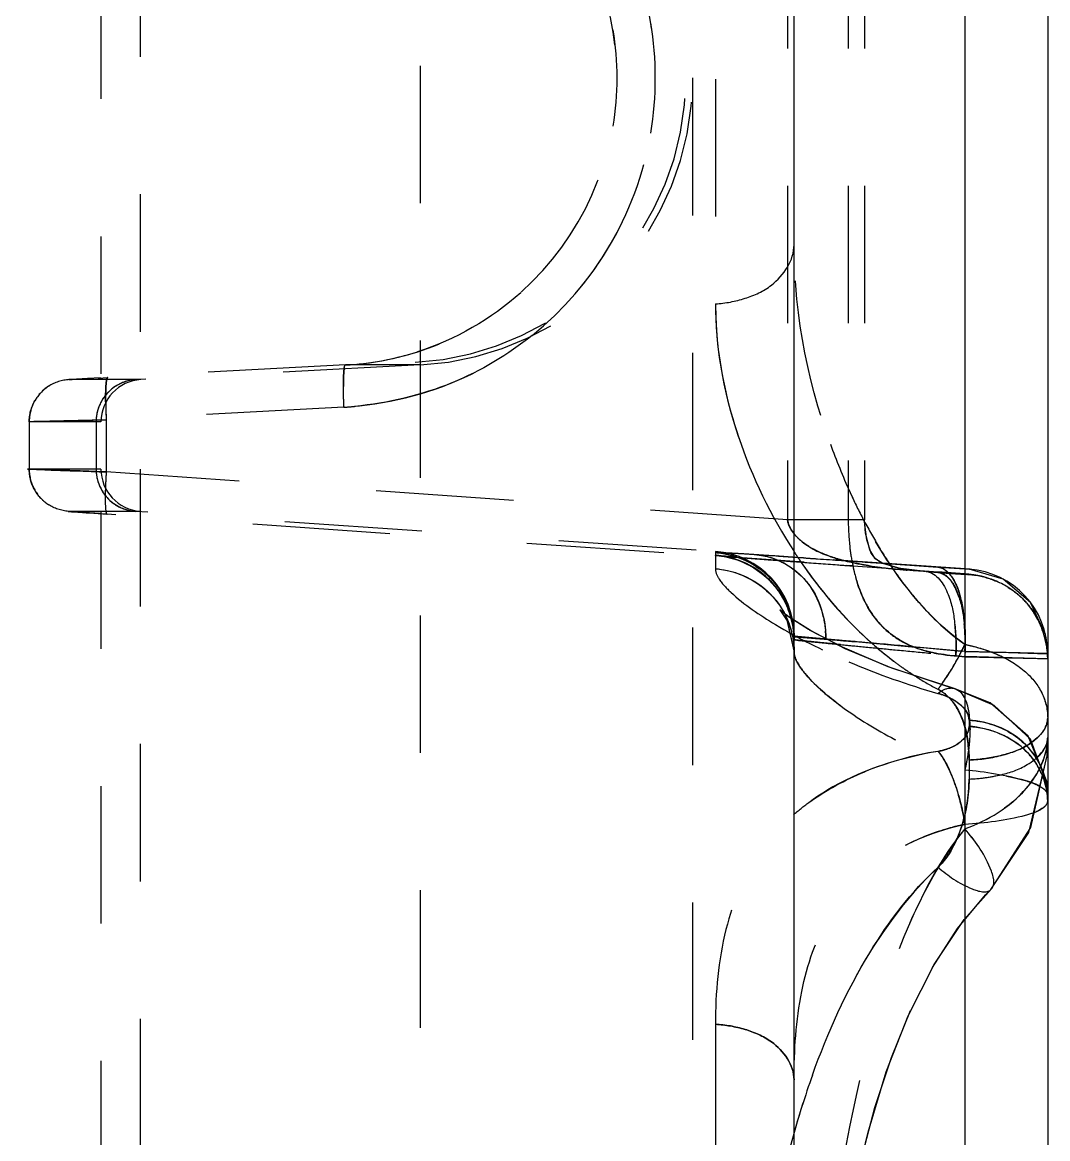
# Model space of a CAD drawing. Header units: millimetres. Extents: x 1572 to 4063, y -10865 to -3081.
# Drawn here: x 2445.87 to 2458.06, y -6421.56 to -6408.29 of the extents above; entities that cross this region are included whole.
import ezdxf

# ---------------------------------------------------------------- set-up
doc = ezdxf.new("R2010")
doc.units = ezdxf.units.MM
doc.header["$LTSCALE"] = 16.335
doc.linetypes.add('HIDDEN', pattern=[0.2, 0.1, -0.1])
doc.layers.get('0').update_dxf_attribs({"linetype": 'CONTINUOUS'})
doc.layers.add('DEFAULT_2', color=8, linetype='HIDDEN')

msp = doc.modelspace()

# ---------------------------------------------------------------- linework, layer by layer
at = {"color": 7, "linetype": 'Continuous'}
for p, q in [((2455.049, -6544.42), (2455.049, -6263.588)), ((2457.079, -6382.781), (2457.079, -6529.595)), ((2458.064, -6384.331), (2458.064, -6528.046))]:
    msp.add_line(p, q, dxfattribs=at)
at = {"layer": 'DEFAULT_2', "color": 8, "linetype": 'HIDDEN'}
for p, q in [((2454.97, -6403.701), (2454.97, -6414.205)), ((2455.692, -6403.701), (2455.692, -6414.205)), ((2455.887, -6403.701), (2455.887, -6414.205)), ((2447.275, -6403.802), (2447.275, -6484.455)), ((2446.808, -6404.303), (2446.808, -6483.953)), ((2450.605, -6405.541), (2450.604, -6482.715)), ((2454.114, -6405.7), (2454.114, -6411.638)), ((2453.843, -6408.953), (2453.843, -6479.303)), ((2449.715, -6412.365), (2446.889, -6412.514)), ((2450.605, -6412.365), (2447.226, -6412.539)), ((2450.605, -6412.365), (2449.715, -6412.365)), ((2447.284, -6412.539), (2446.43, -6412.539)), ((2446.648, -6412.527), (2446.519, -6412.534)), ((2446.804, -6412.518), (2446.648, -6412.527)), ((2446.775, -6412.52), (2446.889, -6412.514)), ((2449.696, -6412.867), (2446.871, -6413.016)), ((2445.954, -6413.041), (2446.871, -6413.016)), ((2446.008, -6413.039), (2445.954, -6413.041)), ((2445.955, -6413.041), (2445.955, -6413.603)), ((2446.808, -6413.041), (2445.955, -6413.041)), ((2446.2, -6413.034), (2446.008, -6413.039)), ((2446.871, -6413.016), (2446.2, -6413.034)), ((2446.75, -6413.041), (2446.75, -6413.603)), ((2446.871, -6413.016), (2446.871, -6413.637)), ((2446.808, -6413.603), (2445.955, -6413.603)), ((2446.502, -6413.624), (2446.785, -6413.634)), ((2446.785, -6413.634), (2446.871, -6413.637)), ((2454.97, -6414.205), (2446.871, -6413.637)), ((2447.275, -6414.105), (2446.422, -6414.105)), ((2446.634, -6414.121), (2446.724, -6414.127)), ((2446.724, -6414.127), (2446.88, -6414.138)), ((2446.88, -6414.138), (2446.805, -6414.133)), ((2456.761, -6414.827), (2446.88, -6414.138)), ((2457.142, -6414.794), (2447.217, -6414.105)), ((2455.887, -6414.205), (2454.97, -6414.205)), ((2455.898, -6414.364), (2455.887, -6414.205)), ((2455.949, -6414.564), (2455.898, -6414.364)), ((2455.967, -6414.602), (2455.912, -6414.443)), ((2454.114, -6414.583), (2454.114, -6414.787)), ((2454.182, -6414.635), (2454.176, -6414.634)), ((2454.433, -6414.656), (2454.238, -6414.64)), ((2454.321, -6414.647), (2454.283, -6414.644)), ((2455.168, -6414.711), (2454.437, -6414.656)), ((2454.862, -6414.638), (2455.034, -6414.65)), ((2455.034, -6414.65), (2455.162, -6414.658)), ((2455.162, -6414.658), (2455.034, -6414.65)), ((2456.008, -6414.662), (2455.949, -6414.564)), ((2456.019, -6414.673), (2455.967, -6414.602)), ((2456.084, -6414.716), (2456.014, -6414.666)), ((2455.021, -6414.7), (2454.848, -6414.687)), ((2455.74, -6414.753), (2455.676, -6414.749)), ((2455.893, -6414.708), (2456.088, -6414.721)), ((2456.76, -6414.768), (2455.893, -6414.708)), ((2456.104, -6414.725), (2456.019, -6414.673)), ((2456.088, -6414.721), (2456.759, -6414.768)), ((2456.288, -6414.78), (2456.094, -6414.719)), ((2456.309, -6414.784), (2456.104, -6414.725)), ((2456.61, -6414.821), (2456.288, -6414.78)), ((2456.61, -6414.821), (2456.309, -6414.784)), ((2456.759, -6414.768), (2456.953, -6414.781)), ((2456.952, -6414.781), (2456.76, -6414.768)), ((2457.129, -6414.794), (2456.952, -6414.781)), ((2456.953, -6414.781), (2457.014, -6414.786)), ((2457.014, -6414.786), (2457.081, -6414.79)), ((2457.081, -6414.79), (2457.129, -6414.794)), ((2457.536, -6414.912), (2457.129, -6414.794)), ((2456.76, -6414.827), (2456.492, -6414.808)), ((2456.62, -6414.822), (2456.759, -6414.831)), ((2457.129, -6414.855), (2457.129, -6414.855)), ((2457.858, -6415.187), (2457.536, -6414.912)), ((2458.038, -6415.57), (2457.858, -6415.187)), ((2454.978, -6415.355), (2454.922, -6415.312)), ((2454.969, -6415.348), (2454.943, -6415.328)), ((2455.221, -6415.511), (2454.971, -6415.35)), ((2455.243, -6415.523), (2454.978, -6415.355)), ((2455.049, -6415.585), (2457.079, -6415.77)), ((2455.623, -6415.721), (2455.232, -6415.516)), ((2455.657, -6415.738), (2455.243, -6415.523)), ((2458.064, -6415.796), (2458.038, -6415.57)), ((2455.602, -6415.689), (2455.541, -6415.683)), ((2456.169, -6415.955), (2455.623, -6415.721)), ((2457.079, -6415.771), (2456.415, -6415.711)), ((2456.212, -6415.971), (2455.657, -6415.738)), ((2456.972, -6415.824), (2457.079, -6415.834)), ((2457.079, -6415.834), (2456.972, -6415.824)), ((2458.064, -6415.796), (2457.079, -6415.77)), ((2457.079, -6415.77), (2457.597, -6415.784)), ((2458.064, -6415.796), (2457.079, -6415.771)), ((2457.079, -6415.771), (2457.597, -6415.784)), ((2458.064, -6415.857), (2457.079, -6415.829)), ((2457.079, -6415.829), (2457.597, -6415.843)), ((2458.064, -6415.858), (2457.079, -6415.834)), ((2457.079, -6415.834), (2457.597, -6415.847)), ((2457.597, -6415.784), (2457.942, -6415.793)), ((2457.597, -6415.784), (2457.942, -6415.793)), ((2457.597, -6415.843), (2457.942, -6415.853)), ((2457.597, -6415.847), (2457.942, -6415.855)), ((2457.942, -6415.793), (2458.064, -6415.796)), ((2457.942, -6415.793), (2458.064, -6415.796)), ((2457.942, -6415.853), (2458.064, -6415.857)), ((2457.942, -6415.855), (2458.064, -6415.858)), ((2456.868, -6416.186), (2456.169, -6415.955)), ((2456.953, -6416.21), (2456.212, -6415.971)), ((2456.953, -6416.21), (2456.868, -6416.186)), ((2457.38, -6416.382), (2456.953, -6416.21)), ((2457.429, -6416.411), (2456.953, -6416.21)), ((2457.833, -6416.779), (2457.38, -6416.382)), ((2457.859, -6416.815), (2457.429, -6416.411)), ((2457.129, -6416.587), (2457.129, -6416.661)), ((2458.052, -6417.315), (2457.833, -6416.779)), ((2458.056, -6417.01), (2458.064, -6416.794)), ((2458.056, -6417.346), (2457.859, -6416.815)), ((2457.839, -6417.922), (2458.056, -6417.01)), ((2457.864, -6417.862), (2458.055, -6417.024)), ((2457.129, -6417.061), (2457.129, -6417.287)), ((2458.064, -6417.473), (2458.052, -6417.315)), ((2458.064, -6417.474), (2458.056, -6417.346)), ((2457.389, -6418.6), (2457.839, -6417.922)), ((2457.392, -6418.598), (2457.864, -6417.862)), ((2457.072, -6418.957), (2457.391, -6418.598)), ((2457.325, -6418.665), (2457.391, -6418.598)), ((2457.389, -6418.6), (2457.391, -6418.598)), ((2457.391, -6418.598), (2457.392, -6418.598)), ((2454.114, -6420.202), (2454.114, -6468.054))]:
    msp.add_line(p, q, dxfattribs=at)
for points in [[(2455.912, -6414.443), (2455.887, -6414.23), (2455.887, -6414.205)], [(2454.17, -6414.633), (2454.18, -6414.635), (2454.239, -6414.644), (2454.386, -6414.685), (2454.555, -6414.764), (2454.716, -6414.882), (2454.856, -6415.038), (2454.965, -6415.228), (2455.032, -6415.448), (2455.049, -6415.63)], [(2454.17, -6414.634), (2454.198, -6414.637), (2454.304, -6414.659), (2454.46, -6414.715), (2454.619, -6414.806), (2454.767, -6414.932), (2454.892, -6415.09), (2454.985, -6415.277), (2455.039, -6415.489), (2455.049, -6415.63)], [(2454.246, -6414.64), (2454.208, -6414.637), (2454.182, -6414.635)], [(2454.922, -6415.312), (2454.881, -6415.277), (2454.961, -6415.397), (2455.049, -6415.778)], [(2454.916, -6415.307), (2454.881, -6415.277), (2454.966, -6415.407), (2455.049, -6415.778)], [(2456.693, -6419.528), (2456.99, -6419.065), (2457.325, -6418.665)], [(2455.309, -6425.72), (2455.389, -6424.731), (2455.484, -6423.866), (2455.602, -6423.036), (2455.749, -6422.241), (2455.928, -6421.484), (2456.145, -6420.769), (2456.405, -6420.102), (2456.713, -6419.493), (2457.072, -6418.957)], [(2455.841, -6421.83), (2456.01, -6421.192), (2456.207, -6420.596), (2456.433, -6420.04)]]:
    msp.add_lwpolyline(points, dxfattribs=at)
for centre, radius, start, end in [((2450.363, -6408.937), 3.401, 273.0474, 86.9807), ((2450.426, -6408.953), 3.417, 272.9999, 86.9999), ((2449.522, -6408.951), 3.42, 311.821, 48.1808), ((2449.437, -6408.953), 3.962, 350.479, 9.5251), ((2449.475, -6408.956), 3.924, 308.7995, 350.4253), ((2449.535, -6408.965), 3.405, 273.0344, 287.7392), ((2447.252, -6413.041), 0.502, 93.0253, 180.0529), ((2447.31, -6413.041), 0.502, 92.9999, 179.9999), ((2446.458, -6413.042), 0.504, 121.5, 150.166), ((2452.134, -6412.737), 5.27, 180.8349, 183.0366), ((2449.427, -6408.594), 4.282, 273.601, 275.3154), ((2460.129, -6411.28), 6.06, 198.6505, 213.024), ((2462.478, -6410.784), 7.438, 199.8306, 204.5452), ((2447.252, -6413.604), 0.502, 179.9482, 265.9732), ((2447.31, -6413.603), 0.502, 179.9999, 265.9999), ((2461.966, -6411.011), 6.878, 204.5932, 205.1775), ((2446.458, -6413.603), 0.503, 224.6693, 236.5865), ((2461.67, -6411.152), 6.551, 205.159, 208.108), ((2449.706, -6371.495), 42.736, 265.7091, 265.8782), ((2458.482, -6414.207), 2.789, 179.958, 186.7741), ((2461.23, -6411.388), 6.051, 208.1055, 211.5513), ((2458.137, -6414.249), 2.442, 186.7488, 191.9786), ((2454.044, -6415.585), 1.005, 359.9999, 85.9999), ((2454.044, -6415.63), 1.005, 0.0017, 86.0186), ((2454.05, -6415.524), 0.898, 79.7903, 85.9462), ((2454.016, -6415.655), 1.066, 57.3137, 73.8509), ((2450.873, -6473.367), 58.864, 86.36613, 86.62956), ((2463.67, -6297.131), 117.887, 265.46731, 265.70791), ((2446.569, -6541.733), 127.365, 86.18917, 86.38305), ((2448.801, -6507), 92.56, 86.24523, 86.40526), ((2460.075, -6411.319), 5.994, 212.9911, 213.7888), ((2460.015, -6411.36), 5.921, 213.789, 214.4758), ((2460.848, -6411.623), 5.603, 211.5516, 214.2102), ((2459.805, -6411.508), 5.665, 214.444, 219.861), ((2457.852, -6414.308), 2.151, 192.0378, 194.4689), ((2456.753, -6409.581), 5.234, 261.0639, 263.3341), ((2456.989, -6407.611), 7.218, 263.2852, 264.3656), ((2460.425, -6411.908), 5.093, 214.2296, 215.097), ((2457.059, -6415.796), 1.005, 359.9999, 85.9999), ((2460.154, -6412.099), 4.76, 215.0905, 216.5915), ((2459.808, -6412.357), 4.329, 216.5819, 218.8219), ((2463.172, -6321.006), 94.045, 266.09023, 266.208), ((2450.064, -6508.708), 94.119, 85.80279, 85.92041), ((2450.814, -6498.336), 83.721, 85.79546, 85.9277), ((2454.535, -6447.786), 33.034, 85.5797, 85.8034), ((2455.152, -6439.601), 24.826, 85.5427, 85.8404), ((2459.132, -6381.957), 32.96, 266.2074, 266.4315), ((2457.065, -6415.758), 0.905, 79.5999, 85.9313), ((2457.048, -6415.854), 1.002, 74.9194, 79.6405), ((2457.035, -6415.913), 1.063, 56.2495, 74.8943), ((2453.981, -6415.62), 1.069, 13.6764, 28.7144), ((2459.375, -6411.871), 5.102, 219.824, 226.7797), ((2459.348, -6412.731), 3.737, 218.7701, 223.5362), ((2454.75, -6415.702), 2.225, 356.844, 6.5417), ((2454.682, -6415.63), 2.401, 356.6392, 5.8815), ((2454.684, -6415.686), 2.4, 356.5691, 5.8361), ((2456.993, -6415.881), 1.072, 12.827, 29.3772), ((2454.411, -6415.612), 1.015, 359.2928, 4.8564), ((2459.056, -6412.202), 4.642, 226.8487, 228.7509), ((2447.913, -6506.369), 91.055, 84.9966, 85.26749), ((2477.7, -6189.584), 227.182, 264.41797, 264.58231), ((2432.164, -6686.007), 271.382, 84.87321, 84.99209), ((2458.802, -6412.495), 4.254, 228.7244, 232.8724), ((2454.527, -6414.515), 2.808, 331.026, 335.3373), ((2459.191, -6407.736), 8.873, 246.8381, 254.0961), ((2458.633, -6412.714), 3.978, 232.9065, 234.4094), ((2458.566, -6412.808), 3.862, 234.4103, 235.6704), ((2458.486, -6412.926), 3.719, 235.665, 237.8381), ((2458.355, -6413.137), 3.471, 237.8112, 242.6407), ((2455.02, -6414.871), 2.202, 322.2133, 324.0529), ((2457.336, -6420.708), 3.794, 98.7373, 112.4098), ((2457.159, -6417.524), 0.91, 19.27, 24.7691), ((2455.326, -6417.286), 1.803, 355.9993, 359.9802), ((2455.264, -6417.282), 1.865, 352.7074, 356.0074), ((2454.644, -6418.175), 2.46, 11.553, 16.3206), ((2454.831, -6418.138), 2.27, 7.8981, 11.5711), ((2465.652, -6424.495), 11.021, 160.4424, 164.562)]:
    msp.add_arc(centre, radius, start, end, dxfattribs=at)
for points, knots in [([(2449.696, -6412.867), (2450.187, -6412.836), (2451.17, -6412.603), (2452.395, -6411.716), (2453.21, -6410.441), (2453.494, -6408.953), (2453.21, -6407.465), (2452.395, -6406.19), (2451.17, -6405.303), (2450.186, -6405.07), (2449.696, -6405.039)], [0, 0, 0, 0, 0.124795, 0.249716, 0.374792, 0.5, 0.625207, 0.750284, 0.875205, 1, 1, 1, 1]), ([(2454.114, -6411.638), (2454.233, -6411.632), (2454.468, -6411.586), (2454.852, -6411.415), (2455.049, -6411.12), (2455.049, -6410.936)], [0, 0, 0, 0, 0.284186, 0.56246, 1, 1, 1, 1]), ([(2457.08, -6415.687), (2456.706, -6415.425), (2456.105, -6414.708), (2455.326, -6413.12), (2455.049, -6411.796), (2455.049, -6410.936)], [0, 0, 0, 0, 0.257833, 0.513869, 1, 1, 1, 1]), ([(2454.114, -6411.638), (2454.114, -6412.487), (2454.509, -6413.82), (2455.539, -6415.336), (2456.309, -6415.987), (2456.76, -6416.22)], [0, 0, 0, 0, 0.46421, 0.722654, 1, 1, 1, 1]), ([(2454.114, -6411.638), (2454.114, -6411.768), (2454.139, -6412.304), (2454.258, -6412.834), (2454.387, -6413.218)], [0, 0, 0, 0, 0.243194, 1, 1, 1, 1]), ([(2449.698, -6412.867), (2449.694, -6412.8), (2449.69, -6412.681), (2449.69, -6412.53), (2449.696, -6412.429), (2449.703, -6412.384), (2449.71, -6412.366), (2449.715, -6412.365)], [0, 0, 0, 0, 0.397438, 0.701125, 0.909324, 0.97209, 1, 1, 1, 1]), ([(2449.701, -6412.398), (2449.699, -6412.411), (2449.691, -6412.485), (2449.69, -6412.56), (2449.69, -6412.621)], [0, 0, 0, 0, 0.18123, 1, 1, 1, 1]), ([(2446.482, -6412.536), (2446.474, -6412.536), (2446.465, -6412.537), (2446.421, -6412.539), (2446.43, -6412.539)], [0, 0, 0, 0, 0.480382, 1, 1, 1, 1]), ([(2446.43, -6412.539), (2446.427, -6412.539), (2446.575, -6412.53), (2446.579, -6412.531), (2446.648, -6412.527)], [0, 0, 0, 0, 0.044519, 1, 1, 1, 1]), ([(2447.226, -6412.539), (2447.139, -6412.544), (2446.964, -6412.6), (2446.842, -6412.738), (2446.803, -6412.816)], [0, 0, 0, 0, 0.49984, 1, 1, 1, 1]), ([(2446.888, -6412.514), (2446.884, -6412.514), (2446.877, -6412.533), (2446.869, -6412.577), (2446.863, -6412.679), (2446.863, -6412.83), (2446.867, -6412.949), (2446.871, -6413.016)], [0, 0, 0, 0, 0.0277, 0.090845, 0.298919, 0.602568, 1, 1, 1, 1]), ([(2446.87, -6412.578), (2446.872, -6412.563), (2446.875, -6412.545), (2446.882, -6412.514), (2446.888, -6412.514)], [0, 0, 0, 0, 0.703534, 1, 1, 1, 1]), ([(2446.864, -6412.813), (2446.864, -6412.789), (2446.863, -6412.71), (2446.865, -6412.632), (2446.87, -6412.578)], [0, 0, 0, 0, 0.314555, 1, 1, 1, 1]), ([(2446.871, -6413.637), (2446.647, -6413.629), (2446.566, -6413.624), (2445.873, -6413.603), (2445.955, -6413.603)], [0, 0, 0, 0, 0.73225, 1, 1, 1, 1]), ([(2445.955, -6413.603), (2445.946, -6413.603), (2446.32, -6413.619), (2446.329, -6413.618), (2446.502, -6413.624)], [0, 0, 0, 0, 0.048341, 1, 1, 1, 1]), ([(2446.871, -6413.637), (2446.866, -6413.704), (2446.86, -6413.823), (2446.857, -6413.973), (2446.862, -6414.075), (2446.868, -6414.119), (2446.875, -6414.138), (2446.88, -6414.138)], [0, 0, 0, 0, 0.397738, 0.701458, 0.909415, 0.972432, 1, 1, 1, 1]), ([(2446.474, -6414.109), (2446.465, -6414.108), (2446.456, -6414.108), (2446.413, -6414.105), (2446.422, -6414.105)], [0, 0, 0, 0, 0.479956, 1, 1, 1, 1]), ([(2446.422, -6414.105), (2446.421, -6414.105), (2446.479, -6414.113), (2446.48, -6414.11), (2446.508, -6414.112)], [0, 0, 0, 0, 0.027763, 1, 1, 1, 1]), ([(2446.805, -6414.133), (2446.77, -6414.131), (2446.66, -6414.123), (2446.55, -6414.115), (2446.474, -6414.109)], [0, 0, 0, 0, 0.309568, 1, 1, 1, 1]), ([(2454.97, -6414.205), (2454.983, -6414.301), (2455.144, -6414.502), (2455.519, -6414.674), (2456.03, -6414.775), (2456.408, -6414.807), (2456.61, -6414.821)], [0, 0, 0, 0, 0.157405, 0.380927, 0.668753, 1, 1, 1, 1]), ([(2456.972, -6415.824), (2456.786, -6415.808), (2456.418, -6415.746), (2455.956, -6415.384), (2455.735, -6414.824), (2455.692, -6414.417), (2455.692, -6414.205)], [0, 0, 0, 0, 0.241992, 0.472827, 0.724933, 1, 1, 1, 1]), ([(2455.203, -6414.508), (2455.188, -6414.498), (2455.132, -6414.459), (2455.082, -6414.413), (2455.05, -6414.375)], [0, 0, 0, 0, 0.270295, 1, 1, 1, 1]), ([(2454.114, -6414.627), (2454.113, -6414.631), (2454.139, -6414.626), (2454.164, -6414.636), (2454.228, -6414.638), (2454.306, -6414.646), (2454.409, -6414.654), (2454.588, -6414.668), (2454.863, -6414.689), (2455.247, -6414.717), (2455.701, -6414.751), (2456.213, -6414.788), (2456.572, -6414.813), (2456.76, -6414.827)], [0, 0, 0, 0, 0.004466, 0.017731, 0.039675, 0.070166, 0.109049, 0.156075, 0.273455, 0.419936, 0.59247, 0.78748, 1, 1, 1, 1]), ([(2454.114, -6414.595), (2454.114, -6414.591), (2454.14, -6414.6), (2454.15, -6414.595), (2454.162, -6414.596)], [0, 0, 0, 0, 0.249805, 1, 1, 1, 1]), ([(2454.604, -6414.622), (2454.534, -6414.617), (2454.412, -6414.61), (2454.27, -6414.601), (2454.19, -6414.598), (2454.148, -6414.593), (2454.131, -6414.598), (2454.114, -6414.592), (2454.114, -6414.595)], [0, 0, 0, 0, 0.43275, 0.746489, 0.857129, 0.936443, 0.984133, 1, 1, 1, 1]), ([(2454.485, -6414.697), (2454.454, -6414.683), (2454.336, -6414.632), (2454.209, -6414.602), (2454.114, -6414.595)], [0, 0, 0, 0, 0.260037, 1, 1, 1, 1]), ([(2454.283, -6414.644), (2454.258, -6414.642), (2454.218, -6414.637), (2454.16, -6414.636), (2454.137, -6414.626), (2454.114, -6414.631), (2454.114, -6414.627)], [0, 0, 0, 0, 0.434667, 0.747381, 0.936368, 1, 1, 1, 1]), ([(2454.162, -6414.596), (2454.172, -6414.596), (2454.23, -6414.599), (2454.287, -6414.603), (2454.334, -6414.605)], [0, 0, 0, 0, 0.182326, 1, 1, 1, 1]), ([(2454.604, -6414.622), (2454.826, -6414.638), (2455.284, -6414.894), (2455.429, -6415.383), (2455.425, -6415.624)], [0, 0, 0, 0, 0.479321, 1, 1, 1, 1]), ([(2455.162, -6414.658), (2455.217, -6414.662), (2455.461, -6414.678), (2455.705, -6414.695), (2455.893, -6414.708)], [0, 0, 0, 0, 0.2297, 1, 1, 1, 1]), ([(2454.114, -6414.787), (2454.113, -6414.831), (2454.168, -6414.94), (2454.398, -6415.175), (2454.902, -6415.514), (2455.722, -6415.926), (2456.385, -6416.163), (2456.76, -6416.269)], [0, 0, 0, 0, 0.042854, 0.110058, 0.32081, 0.62328, 1, 1, 1, 1]), ([(2454.114, -6414.787), (2454.369, -6414.805), (2454.863, -6415.04), (2455.049, -6415.545), (2455.049, -6415.777)], [0, 0, 0, 0, 0.523694, 1, 1, 1, 1]), ([(2454.114, -6414.787), (2454.301, -6414.8), (2454.668, -6414.937), (2454.911, -6415.244), (2454.978, -6415.414)], [0, 0, 0, 0, 0.507646, 1, 1, 1, 1]), ([(2454.998, -6415.29), (2454.957, -6415.163), (2454.827, -6414.92), (2454.605, -6414.756), (2454.485, -6414.697)], [0, 0, 0, 0, 0.499083, 1, 1, 1, 1]), ([(2456.76, -6414.768), (2456.813, -6414.772), (2456.932, -6414.867), (2457.03, -6415.097), (2457.082, -6415.413), (2457.087, -6415.649), (2457.079, -6415.771)], [0, 0, 0, 0, 0.143158, 0.366487, 0.671556, 1, 1, 1, 1]), ([(2456.76, -6414.768), (2456.813, -6414.772), (2456.932, -6414.866), (2457.031, -6415.096), (2457.082, -6415.413), (2457.087, -6415.649), (2457.079, -6415.77)], [0, 0, 0, 0, 0.143103, 0.366373, 0.671477, 1, 1, 1, 1]), ([(2456.76, -6414.768), (2456.791, -6414.77), (2456.834, -6414.79), (2456.866, -6414.819), (2456.875, -6414.828)], [0, 0, 0, 0, 0.71295, 1, 1, 1, 1]), ([(2456.76, -6414.768), (2456.791, -6414.77), (2456.833, -6414.79), (2456.866, -6414.819), (2456.875, -6414.828)], [0, 0, 0, 0, 0.713237, 1, 1, 1, 1]), ([(2456.62, -6414.822), (2456.745, -6414.831), (2456.907, -6415.091), (2456.966, -6415.441), (2456.98, -6415.693), (2456.972, -6415.824)], [0, 0, 0, 0, 0.336681, 0.64595, 1, 1, 1, 1]), ([(2457.129, -6414.855), (2457.129, -6414.857), (2457.114, -6414.852), (2457.099, -6414.855), (2457.065, -6414.851), (2457.002, -6414.848), (2456.898, -6414.84), (2456.809, -6414.835), (2456.759, -6414.831)], [0, 0, 0, 0, 0.018871, 0.073576, 0.161367, 0.279484, 0.595653, 1, 1, 1, 1]), ([(2456.76, -6414.827), (2456.813, -6414.83), (2456.933, -6414.924), (2457.031, -6415.154), (2457.083, -6415.471), (2457.087, -6415.707), (2457.079, -6415.829)], [0, 0, 0, 0, 0.142836, 0.365833, 0.67111, 1, 1, 1, 1]), ([(2456.76, -6414.831), (2456.783, -6414.833), (2456.911, -6414.884), (2456.972, -6415.022), (2457.006, -6415.125)], [0, 0, 0, 0, 0.179441, 1, 1, 1, 1]), ([(2456.875, -6414.828), (2456.889, -6414.841), (2456.947, -6414.909), (2456.985, -6414.993), (2457.007, -6415.06)], [0, 0, 0, 0, 0.208805, 1, 1, 1, 1]), ([(2456.875, -6414.828), (2456.888, -6414.841), (2456.947, -6414.909), (2456.984, -6414.993), (2457.007, -6415.061)], [0, 0, 0, 0, 0.208596, 1, 1, 1, 1]), ([(2457.129, -6414.855), (2457.128, -6414.85), (2457.103, -6414.858), (2457.093, -6414.851), (2457.081, -6414.85)], [0, 0, 0, 0, 0.259295, 1, 1, 1, 1]), ([(2457.081, -6414.85), (2457.093, -6414.851), (2457.103, -6414.858), (2457.128, -6414.85), (2457.129, -6414.855)], [0, 0, 0, 0, 0.74075, 1, 1, 1, 1]), ([(2457.081, -6414.853), (2457.093, -6414.853), (2457.103, -6414.848), (2457.129, -6414.859), (2457.129, -6414.855)], [0, 0, 0, 0, 0.741405, 1, 1, 1, 1]), ([(2457.129, -6414.855), (2457.158, -6414.857), (2457.281, -6414.872), (2457.401, -6414.91), (2457.486, -6414.95)], [0, 0, 0, 0, 0.238901, 1, 1, 1, 1]), ([(2457.129, -6414.855), (2457.158, -6414.857), (2457.281, -6414.872), (2457.401, -6414.911), (2457.486, -6414.951)], [0, 0, 0, 0, 0.238964, 1, 1, 1, 1]), ([(2454.978, -6415.414), (2454.99, -6415.444), (2455.03, -6415.561), (2455.049, -6415.686), (2455.049, -6415.777)], [0, 0, 0, 0, 0.263985, 1, 1, 1, 1]), ([(2455.049, -6415.597), (2455.049, -6415.595), (2455.062, -6415.599), (2455.075, -6415.596), (2455.108, -6415.6), (2455.169, -6415.604), (2455.278, -6415.613), (2455.371, -6415.62), (2455.425, -6415.624)], [0, 0, 0, 0, 0.016027, 0.064045, 0.143686, 0.254493, 0.567733, 1, 1, 1, 1]), ([(2455.425, -6415.624), (2455.371, -6415.62), (2455.278, -6415.613), (2455.169, -6415.604), (2455.108, -6415.6), (2455.075, -6415.596), (2455.062, -6415.599), (2455.049, -6415.595), (2455.049, -6415.597)], [0, 0, 0, 0, 0.432761, 0.745934, 0.856606, 0.936102, 0.984008, 1, 1, 1, 1]), ([(2458.064, -6415.857), (2458.064, -6415.827), (2458.057, -6415.704), (2458.027, -6415.582), (2457.993, -6415.494)], [0, 0, 0, 0, 0.239763, 1, 1, 1, 1]), ([(2455.049, -6415.63), (2455.049, -6415.633), (2455.068, -6415.63), (2455.088, -6415.638), (2455.137, -6415.641), (2455.228, -6415.652), (2455.388, -6415.667), (2455.624, -6415.691), (2455.919, -6415.72), (2456.267, -6415.753), (2456.66, -6415.79), (2456.935, -6415.816), (2457.079, -6415.829)], [0, 0, 0, 0, 0.004587, 0.018014, 0.040103, 0.070655, 0.156358, 0.273534, 0.420196, 0.592792, 0.787375, 1, 1, 1, 1]), ([(2455.191, -6415.647), (2455.173, -6415.645), (2455.126, -6415.64), (2455.079, -6415.637), (2455.051, -6415.631)], [0, 0, 0, 0, 0.391169, 1, 1, 1, 1]), ([(2455.541, -6415.683), (2455.506, -6415.68), (2455.389, -6415.668), (2455.272, -6415.656), (2455.191, -6415.647)], [0, 0, 0, 0, 0.30339, 1, 1, 1, 1]), ([(2455.425, -6415.624), (2455.528, -6415.633), (2456.08, -6415.68), (2456.631, -6415.73), (2457.079, -6415.771)], [0, 0, 0, 0, 0.186556, 1, 1, 1, 1]), ([(2456.76, -6416.22), (2456.789, -6416.183), (2456.91, -6416.014), (2457.012, -6415.833), (2457.079, -6415.687)], [0, 0, 0, 0, 0.227042, 1, 1, 1, 1]), ([(2457.079, -6415.687), (2457.116, -6415.694), (2457.255, -6415.726), (2457.391, -6415.772), (2457.487, -6415.816)], [0, 0, 0, 0, 0.263217, 1, 1, 1, 1]), ([(2457.08, -6415.687), (2457.226, -6415.717), (2457.491, -6415.797), (2457.816, -6416.001), (2458.019, -6416.263), (2458.064, -6416.464), (2458.064, -6416.559)], [0, 0, 0, 0, 0.31613, 0.579807, 0.800042, 1, 1, 1, 1]), ([(2455.049, -6415.777), (2455.049, -6415.82), (2455.091, -6415.921), (2455.266, -6416.15), (2455.653, -6416.473), (2456.283, -6416.858), (2456.794, -6417.079), (2457.079, -6417.179)], [0, 0, 0, 0, 0.050167, 0.124278, 0.342751, 0.64099, 1, 1, 1, 1]), ([(2455.602, -6416.416), (2455.455, -6416.307), (2455.264, -6416.148), (2455.09, -6415.921), (2455.049, -6415.82), (2455.049, -6415.777)], [0, 0, 0, 0, 0.637191, 0.853444, 1, 1, 1, 1]), ([(2456.76, -6416.269), (2456.775, -6416.257), (2456.83, -6416.218), (2456.906, -6416.196), (2456.953, -6416.21)], [0, 0, 0, 0, 0.282316, 1, 1, 1, 1]), ([(2456.76, -6416.269), (2456.775, -6416.257), (2456.83, -6416.218), (2456.906, -6416.196), (2456.953, -6416.21)], [0, 0, 0, 0, 0.282308, 1, 1, 1, 1]), ([(2456.76, -6416.22), (2456.824, -6416.253), (2457.068, -6416.469), (2457.129, -6416.817), (2457.129, -6417.061)], [0, 0, 0, 0, 0.228916, 1, 1, 1, 1]), ([(2456.953, -6416.21), (2457.077, -6416.245), (2457.149, -6416.545), (2457.138, -6416.862), (2457.103, -6417.076), (2457.079, -6417.18)], [0, 0, 0, 0, 0.37964, 0.685506, 1, 1, 1, 1]), ([(2456.76, -6416.269), (2456.812, -6416.284), (2456.963, -6416.338), (2457.129, -6416.474), (2457.129, -6416.587)], [0, 0, 0, 0, 0.32448, 1, 1, 1, 1]), ([(2457.129, -6417.061), (2457.129, -6417.014), (2457.121, -6416.83), (2457.081, -6416.646), (2457.024, -6416.521)], [0, 0, 0, 0, 0.25683, 1, 1, 1, 1]), ([(2457.129, -6416.587), (2457.129, -6416.545), (2457.105, -6416.488), (2457.068, -6416.444), (2457.057, -6416.432)], [0, 0, 0, 0, 0.720961, 1, 1, 1, 1]), ([(2457.129, -6416.661), (2457.129, -6416.694), (2457.076, -6416.86), (2456.89, -6416.935), (2456.76, -6416.958)], [0, 0, 0, 0, 0.199192, 1, 1, 1, 1]), ([(2458.064, -6416.559), (2458.064, -6416.704), (2457.826, -6416.919), (2457.478, -6417.023), (2457.247, -6417.057), (2457.129, -6417.061)], [0, 0, 0, 0, 0.388525, 0.684459, 1, 1, 1, 1]), ([(2458.064, -6417.474), (2458.062, -6417.243), (2457.829, -6416.772), (2457.358, -6416.601), (2457.129, -6416.587)], [0, 0, 0, 0, 0.50188, 1, 1, 1, 1]), ([(2457.129, -6416.587), (2457.301, -6416.598), (2457.655, -6416.7), (2457.91, -6416.979), (2457.986, -6417.143)], [0, 0, 0, 0, 0.4883, 1, 1, 1, 1]), ([(2457.129, -6416.661), (2457.369, -6416.676), (2457.843, -6416.855), (2458.064, -6417.327), (2458.064, -6417.549)], [0, 0, 0, 0, 0.5208, 1, 1, 1, 1]), ([(2457.5, -6416.752), (2457.411, -6416.713), (2457.286, -6416.677), (2457.16, -6416.663), (2457.129, -6416.661)], [0, 0, 0, 0, 0.759237, 1, 1, 1, 1]), ([(2456.76, -6416.958), (2456.795, -6416.952), (2456.913, -6416.922), (2457.029, -6416.857), (2457.081, -6416.789)], [0, 0, 0, 0, 0.292261, 1, 1, 1, 1]), ([(2457.079, -6417.878), (2457.355, -6417.779), (2457.811, -6417.51), (2458.063, -6417.012), (2458.064, -6416.795)], [0, 0, 0, 0, 0.574531, 1, 1, 1, 1]), ([(2457.129, -6417.287), (2457.257, -6417.282), (2457.499, -6417.249), (2457.844, -6417.136), (2458.064, -6416.927), (2458.064, -6416.793)], [0, 0, 0, 0, 0.343178, 0.639817, 1, 1, 1, 1]), ([(2457.993, -6417.227), (2457.947, -6417.123), (2457.812, -6416.925), (2457.609, -6416.799), (2457.5, -6416.752)], [0, 0, 0, 0, 0.488342, 1, 1, 1, 1]), ([(2457.129, -6417.061), (2457.266, -6417.056), (2457.525, -6417.018), (2457.775, -6416.923), (2457.875, -6416.852)], [0, 0, 0, 0, 0.528587, 1, 1, 1, 1]), ([(2457.552, -6417.63), (2457.702, -6417.522), (2457.948, -6417.281), (2458.063, -6416.946), (2458.064, -6416.796)], [0, 0, 0, 0, 0.550674, 1, 1, 1, 1]), ([(2456.76, -6416.958), (2456.327, -6417.034), (2455.534, -6417.271), (2454.615, -6418.048), (2454.175, -6419.089), (2454.114, -6419.824), (2454.114, -6420.202)], [0, 0, 0, 0, 0.285569, 0.525667, 0.754696, 1, 1, 1, 1]), ([(2456.76, -6416.958), (2456.852, -6417.067), (2456.978, -6417.36), (2457.056, -6417.66), (2457.079, -6417.826)], [0, 0, 0, 0, 0.460705, 1, 1, 1, 1]), ([(2456.76, -6416.958), (2456.772, -6416.972), (2456.825, -6417.043), (2456.866, -6417.122), (2456.895, -6417.185)], [0, 0, 0, 0, 0.212742, 1, 1, 1, 1]), ([(2456.895, -6417.185), (2456.905, -6417.207), (2456.948, -6417.305), (2456.983, -6417.406), (2457.005, -6417.484)], [0, 0, 0, 0, 0.23452, 1, 1, 1, 1]), ([(2458.064, -6417.479), (2458.064, -6417.442), (2457.965, -6417.357), (2457.642, -6417.253), (2457.321, -6417.204), (2457.079, -6417.18)], [0, 0, 0, 0, 0.106265, 0.310138, 1, 1, 1, 1]), ([(2455.04, -6417.713), (2455.1, -6417.661), (2455.359, -6417.455), (2455.656, -6417.297), (2455.89, -6417.2)], [0, 0, 0, 0, 0.237424, 1, 1, 1, 1]), ([(2457.129, -6417.287), (2457.129, -6417.478), (2457.07, -6417.853), (2456.895, -6418.208), (2456.76, -6418.335)], [0, 0, 0, 0, 0.507322, 1, 1, 1, 1]), ([(2457.573, -6417.251), (2457.61, -6417.258), (2457.733, -6417.286), (2457.856, -6417.32), (2457.937, -6417.357)], [0, 0, 0, 0, 0.298995, 1, 1, 1, 1]), ([(2458.064, -6417.549), (2458.064, -6417.522), (2458.057, -6417.412), (2458.027, -6417.304), (2457.993, -6417.227)], [0, 0, 0, 0, 0.23802, 1, 1, 1, 1]), ([(2457.995, -6417.389), (2458.006, -6417.396), (2458.036, -6417.418), (2458.064, -6417.453), (2458.064, -6417.479)], [0, 0, 0, 0, 0.323122, 1, 1, 1, 1]), ([(2458.064, -6417.549), (2458.064, -6417.586), (2457.966, -6417.672), (2457.642, -6417.771), (2457.321, -6417.811), (2457.079, -6417.826)], [0, 0, 0, 0, 0.107232, 0.310725, 1, 1, 1, 1]), ([(2457.935, -6417.671), (2457.954, -6417.663), (2458.007, -6417.638), (2458.064, -6417.588), (2458.064, -6417.549)], [0, 0, 0, 0, 0.345891, 1, 1, 1, 1]), ([(2455.049, -6420.863), (2455.049, -6420.511), (2455.09, -6419.836), (2455.411, -6418.878), (2456.11, -6418.146), (2456.743, -6417.897), (2457.079, -6417.826)], [0, 0, 0, 0, 0.264245, 0.505315, 0.741517, 1, 1, 1, 1]), ([(2457.079, -6417.826), (2457.016, -6417.839), (2456.776, -6417.898), (2456.543, -6417.988), (2456.38, -6418.072)], [0, 0, 0, 0, 0.260412, 1, 1, 1, 1]), ([(2457.079, -6417.878), (2456.755, -6418.29), (2456.263, -6419.255), (2455.652, -6421.355), (2455.305, -6424.156), (2455.157, -6427.584), (2455.135, -6429.899), (2455.135, -6431.063)], [0, 0, 0, 0, 0.116486, 0.236914, 0.485522, 0.741095, 1, 1, 1, 1]), ([(2457.391, -6418.598), (2457.451, -6418.54), (2457.346, -6418.207), (2457.198, -6418.022), (2457.079, -6417.878)], [0, 0, 0, 0, 0.310277, 1, 1, 1, 1]), ([(2457.391, -6418.598), (2457.451, -6418.539), (2457.345, -6418.207), (2457.198, -6418.021), (2457.079, -6417.878)], [0, 0, 0, 0, 0.310314, 1, 1, 1, 1]), ([(2456.76, -6418.335), (2455.97, -6419.079), (2454.99, -6421.151), (2454.451, -6424.38), (2454.254, -6427.706), (2454.227, -6429.939), (2454.227, -6431.063)], [0, 0, 0, 0, 0.246216, 0.493187, 0.745102, 1, 1, 1, 1]), ([(2456.76, -6418.335), (2456.884, -6418.436), (2457.049, -6418.567), (2457.337, -6418.65), (2457.391, -6418.598)], [0, 0, 0, 0, 0.681421, 1, 1, 1, 1]), ([(2455.049, -6420.863), (2455.049, -6420.687), (2454.844, -6420.407), (2454.467, -6420.251), (2454.233, -6420.208), (2454.114, -6420.202)], [0, 0, 0, 0, 0.428031, 0.709631, 1, 1, 1, 1]), ([(2454.114, -6420.202), (2454.233, -6420.208), (2454.467, -6420.251), (2454.844, -6420.407), (2455.049, -6420.687), (2455.049, -6420.863)], [0, 0, 0, 0, 0.290369, 0.571967, 1, 1, 1, 1])]:
    msp.add_open_spline(points, degree=3, knots=knots, dxfattribs=at)
for points in [[(2452.894, -6408.381), (2452.958, -6408.758), (2452.958, -6409.151), (2452.894, -6409.528)], [(2451.801, -6411.506), (2451.449, -6411.82), (2451.022, -6412.064), (2450.572, -6412.208)], [(2451.934, -6412.014), (2451.648, -6412.244), (2451.325, -6412.436), (2450.985, -6412.576)], [(2449.715, -6412.365), (2450.096, -6412.346), (2450.479, -6412.259), (2450.832, -6412.113)], [(2446.43, -6412.539), (2446.345, -6412.544), (2446.258, -6412.572), (2446.185, -6412.618)], [(2446.185, -6412.618), (2446.105, -6412.67), (2446.038, -6412.749), (2445.999, -6412.836)], [(2450.985, -6412.576), (2450.616, -6412.727), (2450.22, -6412.82), (2449.824, -6412.857)], [(2445.955, -6413.041), (2445.955, -6412.955), (2445.979, -6412.866), (2446.021, -6412.791)], [(2445.999, -6412.836), (2445.97, -6412.9), (2445.955, -6412.971), (2445.955, -6413.041)], [(2446.803, -6412.816), (2446.769, -6412.885), (2446.75, -6412.964), (2446.75, -6413.041)], [(2445.998, -6413.806), (2445.97, -6413.743), (2445.955, -6413.672), (2445.955, -6413.603)], [(2445.955, -6413.603), (2445.955, -6413.689), (2445.978, -6413.777), (2446.02, -6413.851)], [(2446.75, -6413.603), (2446.75, -6413.681), (2446.769, -6413.761), (2446.805, -6413.831)], [(2446.1, -6413.957), (2446.057, -6413.913), (2446.022, -6413.862), (2445.998, -6413.806)], [(2446.02, -6413.851), (2446.06, -6413.922), (2446.12, -6413.985), (2446.19, -6414.029)], [(2446.805, -6413.831), (2446.844, -6413.909), (2446.907, -6413.979), (2446.981, -6414.026)], [(2446.422, -6414.105), (2446.337, -6414.099), (2446.252, -6414.07), (2446.181, -6414.023)], [(2446.981, -6414.026), (2447.051, -6414.071), (2447.134, -6414.099), (2447.217, -6414.105)], [(2454.994, -6414.287), (2454.982, -6414.261), (2454.974, -6414.233), (2454.97, -6414.205)], [(2455.05, -6414.375), (2455.028, -6414.348), (2455.009, -6414.318), (2454.994, -6414.287)], [(2455.312, -6414.571), (2455.275, -6414.552), (2455.238, -6414.531), (2455.203, -6414.508)], [(2454.114, -6414.595), (2454.181, -6414.6), (2454.248, -6414.612), (2454.312, -6414.631)], [(2454.485, -6414.73), (2454.398, -6414.688), (2454.305, -6414.656), (2454.21, -6414.639)], [(2454.604, -6414.622), (2454.681, -6414.627), (2454.758, -6414.646), (2454.83, -6414.674)], [(2455.44, -6414.627), (2455.397, -6414.61), (2455.354, -6414.592), (2455.312, -6414.571)], [(2455.588, -6414.676), (2455.538, -6414.662), (2455.489, -6414.646), (2455.44, -6414.627)], [(2454.788, -6414.955), (2454.704, -6414.861), (2454.598, -6414.785), (2454.485, -6414.73)], [(2454.594, -6414.759), (2454.662, -6414.802), (2454.724, -6414.854), (2454.779, -6414.912)], [(2454.83, -6414.674), (2454.911, -6414.706), (2454.988, -6414.75), (2455.057, -6414.804)], [(2455.057, -6414.804), (2455.103, -6414.84), (2455.147, -6414.882), (2455.185, -6414.927)], [(2455.754, -6414.717), (2455.698, -6414.705), (2455.643, -6414.692), (2455.588, -6414.676)], [(2455.94, -6414.751), (2455.878, -6414.741), (2455.816, -6414.73), (2455.754, -6414.717)], [(2456.61, -6414.821), (2456.5, -6414.813), (2456.39, -6414.805), (2456.281, -6414.794)], [(2454.779, -6414.912), (2454.833, -6414.97), (2454.88, -6415.037), (2454.919, -6415.107)], [(2455.185, -6414.927), (2455.264, -6415.02), (2455.322, -6415.131), (2455.362, -6415.246)], [(2455.769, -6414.845), (2455.793, -6414.938), (2455.824, -6415.03), (2455.863, -6415.118)], [(2457.309, -6414.885), (2457.25, -6414.87), (2457.189, -6414.859), (2457.129, -6414.855)], [(2455.011, -6415.366), (2454.969, -6415.216), (2454.893, -6415.07), (2454.788, -6414.955)], [(2457.76, -6415.138), (2457.709, -6415.089), (2457.653, -6415.046), (2457.593, -6415.009)], [(2457.594, -6415.009), (2457.663, -6415.051), (2457.728, -6415.103), (2457.784, -6415.162)], [(2457.76, -6415.137), (2457.719, -6415.097), (2457.673, -6415.061), (2457.625, -6415.029)], [(2455.863, -6415.118), (2455.898, -6415.198), (2455.941, -6415.275), (2455.991, -6415.346)], [(2457.939, -6415.378), (2457.892, -6415.289), (2457.832, -6415.207), (2457.76, -6415.137)], [(2457.927, -6415.356), (2457.882, -6415.276), (2457.826, -6415.201), (2457.76, -6415.138)], [(2457.784, -6415.162), (2457.84, -6415.22), (2457.888, -6415.286), (2457.927, -6415.356)], [(2455, -6415.296), (2455.031, -6415.393), (2455.049, -6415.496), (2455.049, -6415.597)], [(2455.362, -6415.246), (2455.393, -6415.336), (2455.414, -6415.431), (2455.422, -6415.526)], [(2456.639, -6415.305), (2456.773, -6415.446), (2456.92, -6415.575), (2457.079, -6415.687)], [(2455.049, -6415.63), (2455.049, -6415.541), (2455.035, -6415.451), (2455.011, -6415.366)], [(2455.049, -6415.597), (2455.049, -6415.521), (2455.039, -6415.444), (2455.021, -6415.37)], [(2455.991, -6415.346), (2456.039, -6415.413), (2456.095, -6415.476), (2456.157, -6415.53)], [(2456.157, -6415.53), (2456.221, -6415.585), (2456.292, -6415.633), (2456.368, -6415.671)], [(2456.368, -6415.671), (2456.452, -6415.714), (2456.543, -6415.746), (2456.635, -6415.77)], [(2458.038, -6415.641), (2458.054, -6415.712), (2458.064, -6415.785), (2458.064, -6415.858)], [(2458.039, -6415.646), (2458.055, -6415.715), (2458.064, -6415.786), (2458.064, -6415.857)], [(2456.635, -6415.77), (2456.745, -6415.798), (2456.859, -6415.814), (2456.972, -6415.824)], [(2456.802, -6416.163), (2456.869, -6416.071), (2456.929, -6415.975), (2456.984, -6415.875)], [(2456.862, -6416.291), (2456.831, -6416.263), (2456.796, -6416.239), (2456.76, -6416.22)], [(2457.984, -6416.244), (2458.035, -6416.339), (2458.064, -6416.45), (2458.064, -6416.559)], [(2456.874, -6416.31), (2456.837, -6416.294), (2456.799, -6416.28), (2456.76, -6416.269)], [(2456.951, -6416.392), (2456.925, -6416.355), (2456.895, -6416.321), (2456.862, -6416.291)], [(2456.976, -6416.365), (2456.944, -6416.344), (2456.909, -6416.326), (2456.874, -6416.31)], [(2457.024, -6416.521), (2457.004, -6416.476), (2456.979, -6416.432), (2456.951, -6416.392)], [(2457.057, -6416.432), (2457.033, -6416.407), (2457.005, -6416.385), (2456.976, -6416.365)], [(2457.081, -6416.789), (2457.109, -6416.753), (2457.129, -6416.706), (2457.129, -6416.661)], [(2457.987, -6416.748), (2458.015, -6416.713), (2458.038, -6416.675), (2458.052, -6416.633)], [(2458.052, -6416.633), (2458.059, -6416.609), (2458.064, -6416.584), (2458.064, -6416.559)], [(2457.875, -6416.852), (2457.916, -6416.822), (2457.955, -6416.788), (2457.987, -6416.748)], [(2457.994, -6416.974), (2458.034, -6416.923), (2458.064, -6416.857), (2458.064, -6416.793)], [(2457.135, -6416.81), (2457.127, -6416.934), (2457.107, -6417.058), (2457.079, -6417.18)], [(2457.946, -6417.025), (2457.963, -6417.01), (2457.979, -6416.992), (2457.994, -6416.974)], [(2457.129, -6417.287), (2457.251, -6417.282), (2457.373, -6417.268), (2457.491, -6417.24)], [(2458.018, -6417.224), (2458.046, -6417.304), (2458.063, -6417.389), (2458.064, -6417.473)], [(2457.937, -6417.357), (2457.957, -6417.367), (2457.977, -6417.377), (2457.995, -6417.389)], [(2457.018, -6417.915), (2457.065, -6417.787), (2457.097, -6417.654), (2457.114, -6417.519)], [(2457.079, -6417.878), (2456.804, -6418.211), (2456.598, -6418.601), (2456.426, -6418.997)], [(2456.86, -6418.22), (2456.927, -6418.127), (2456.978, -6418.022), (2457.018, -6417.915)], [(2456.76, -6418.335), (2456.797, -6418.3), (2456.83, -6418.261), (2456.86, -6418.22)], [(2455.948, -6419.351), (2456.174, -6418.981), (2456.44, -6418.628), (2456.76, -6418.335)], [(2455.267, -6420.806), (2455.447, -6420.302), (2455.67, -6419.808), (2455.948, -6419.351)]]:
    msp.add_open_spline(points, degree=3, dxfattribs=at)

doc.saveas('drawing.dxf')
